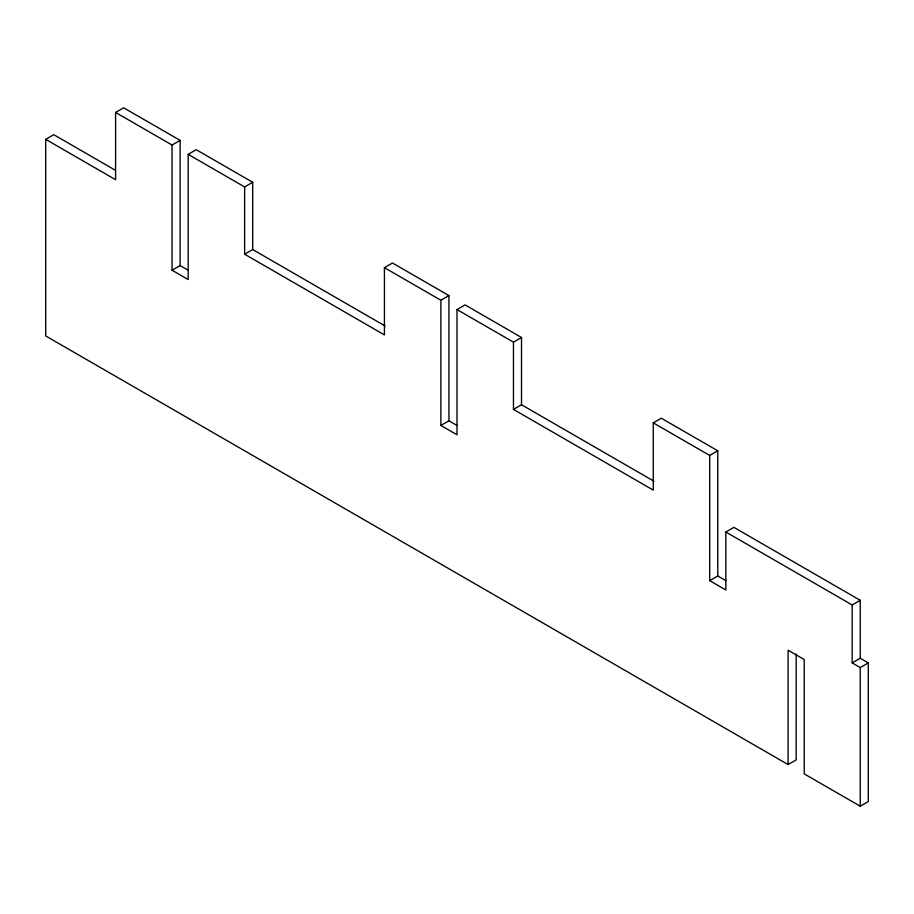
<?xml version="1.0" encoding="UTF-8"?>
<svg xmlns="http://www.w3.org/2000/svg" width="914" height="914" viewBox="0 0 914 914"><rect width="100%" height="100%" fill="white"/><g stroke="black" fill="none" stroke-linecap="round" stroke-linejoin="round"><path stroke-width="1.37" d="M115.084 170.095L53.766 134.689L45.7 139.351L45.7 335.941L788.096 764.561L796.163 759.911L796.174 654.047M788.096 764.561L788.108 650.231L804.229 659.542L804.229 773.872L860.234 806.205L868.3 801.555L868.3 662.901L860.234 658.251L852.168 662.901L852.168 604.954L725.83 532.017L725.83 589.964L709.698 580.641L709.698 455.446L653.247 422.851L653.247 490.11L513.462 409.403L513.462 342.144L457 309.56L457 434.756L440.879 425.444L440.879 300.249L384.417 267.653L384.417 334.901L244.632 254.206L244.632 186.947L188.181 154.352L188.181 279.547L172.049 270.236L172.049 145.04L115.598 112.445L115.598 179.704L45.7 139.351M115.598 112.445L123.664 107.795L180.115 140.379L180.115 265.586L172.049 270.236M172.049 145.04L180.115 140.379M188.181 154.352L196.247 149.702L252.698 182.286L252.698 249.545L385.125 326.001M244.632 186.947L252.698 182.286M244.632 254.206L252.698 249.545M384.417 267.653L392.483 262.992L448.934 295.588L448.934 420.783L440.879 425.444M440.879 300.249L448.934 295.588M457 309.56L465.066 304.899L521.517 337.495L521.517 404.753L653.956 481.21M513.462 342.144L521.517 337.495M513.462 409.403L521.517 404.753M653.247 422.851L661.313 418.201L717.764 450.796L717.764 575.991L709.698 580.641M709.698 455.446L717.764 450.796M725.83 532.017L733.896 527.355L860.234 600.304L860.234 658.251M852.168 604.954L860.234 600.304M852.168 662.901L860.234 667.563L868.3 662.901M180.115 265.586L188.181 270.236M448.934 420.783L457 425.444M717.764 575.991L725.83 580.641M860.234 667.563L860.234 806.205"/></g></svg>
